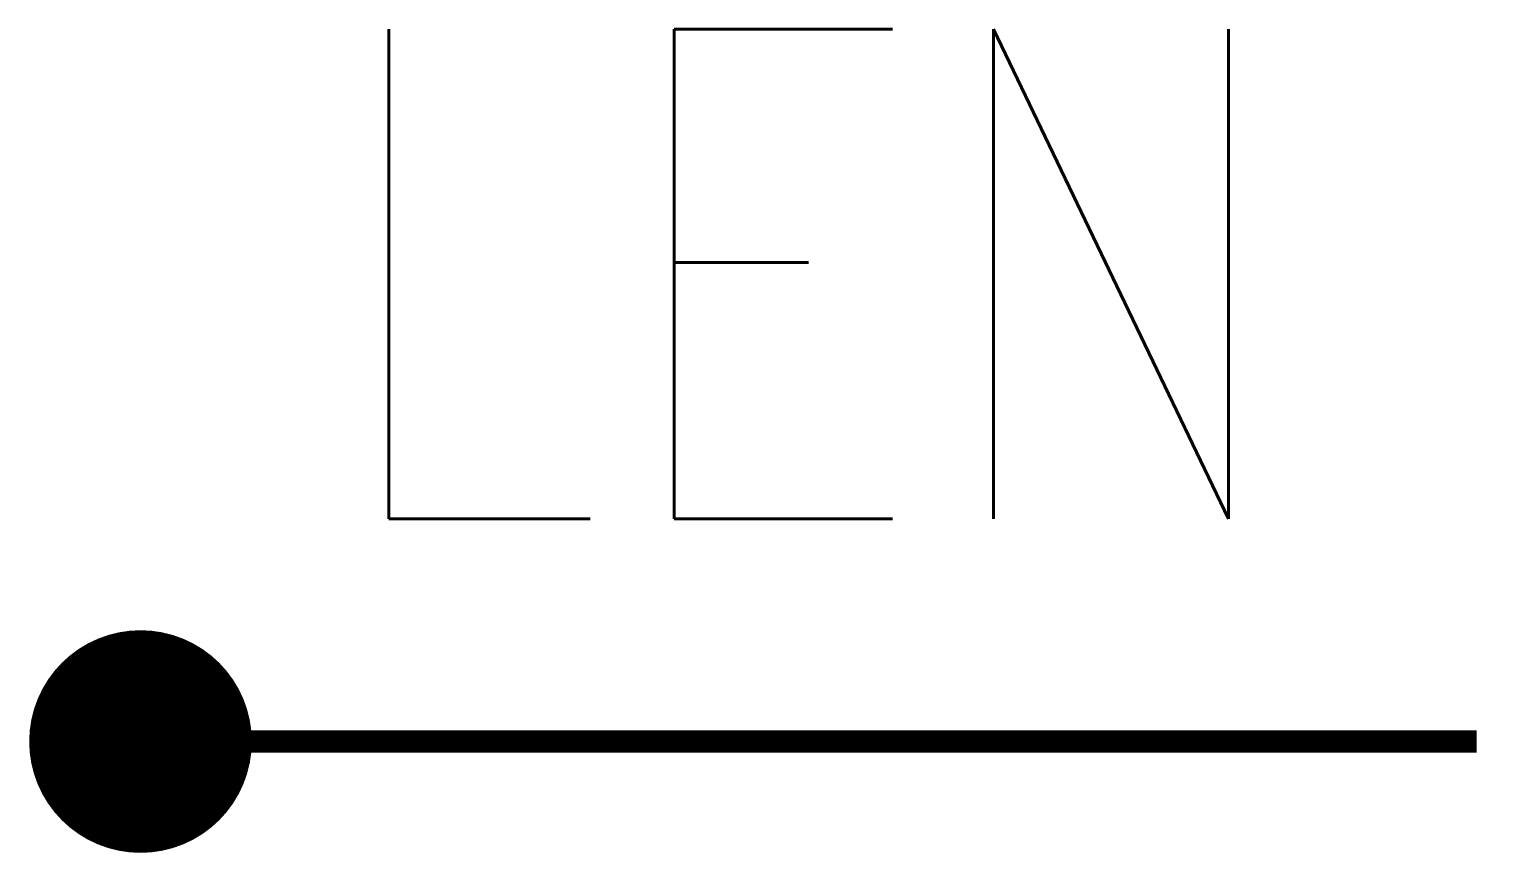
# Model space of a CAD drawing. Extents: x -0.5 to 6.05, y -0.5 to 3.2.
import ezdxf
from ezdxf.enums import TextEntityAlignment as Align

# ---------------------------------------------------------------- set-up
doc = ezdxf.new("R2010")
doc.units = 0
doc.header["$LTSCALE"] = 5
doc.header["$MEASUREMENT"] = 0
doc.layers.get('0').update_dxf_attribs({"linetype": 'CONTINUOUS'})
doc.styles.get("Standard").update_dxf_attribs({"font": 'txt.shx', "width": 0.8, "bigfont": 'hztxt.shx'})

msp = doc.modelspace()

# ---------------------------------------------------------------- linework, layer by layer
at = {"const_width": 0.5}
msp.add_lwpolyline([(-0.25, 0, 1), (0.25, 0, 1)], format="xyb", close=True, dxfattribs=at)
at = {"const_width": 0.1}
msp.add_lwpolyline([(0, 0), (6, 0)], dxfattribs=at)

# ---------------------------------------------------------------- texts
at = {"width": 0.8}
msp.add_attdef('LEN', text='000', height=2.2, dxfattribs=at).set_placement((3, 1), align=Align.CENTER)

doc.saveas('drawing.dxf')
